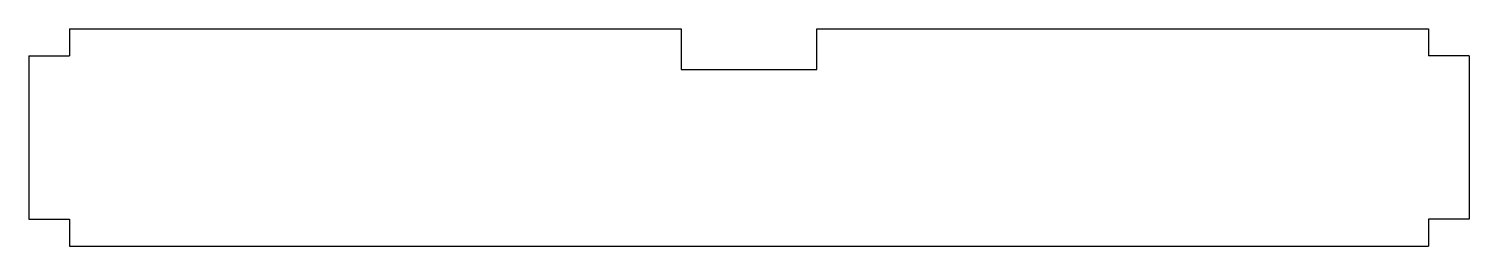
# Model space of a CAD drawing. Header units: millimetres. Extents: x -103 to 3, y -8 to 8.
import ezdxf

# ---------------------------------------------------------------- set-up
doc = ezdxf.new("R2010")
doc.units = ezdxf.units.MM

msp = doc.modelspace()

# ---------------------------------------------------------------- linework, layer by layer
at = {"color": 7, "linetype": 'Continuous', "lineweight": 25}
for p, q in [((-100, 8), (-100, 6)), ((-100, 8), (-55, 8)), ((-55, 8), (-55, 5)), ((-45, 5), (-45, 8)), ((-45, 8), (0, 8)), ((0, 8), (0, 6)), ((-103, 6), (-103, -6)), ((-103, 6), (-100, 6)), ((3, 6), (0, 6)), ((3, 6), (3, -6)), ((-55, 5), (-45, 5)), ((-103, -6), (-100, -6)), ((-100, -6), (-100, -8)), ((3, -6), (0, -6)), ((0, -6), (0, -8)), ((-100, -8), (0, -8))]:
    msp.add_line(p, q, dxfattribs=at)

doc.saveas('drawing.dxf')
